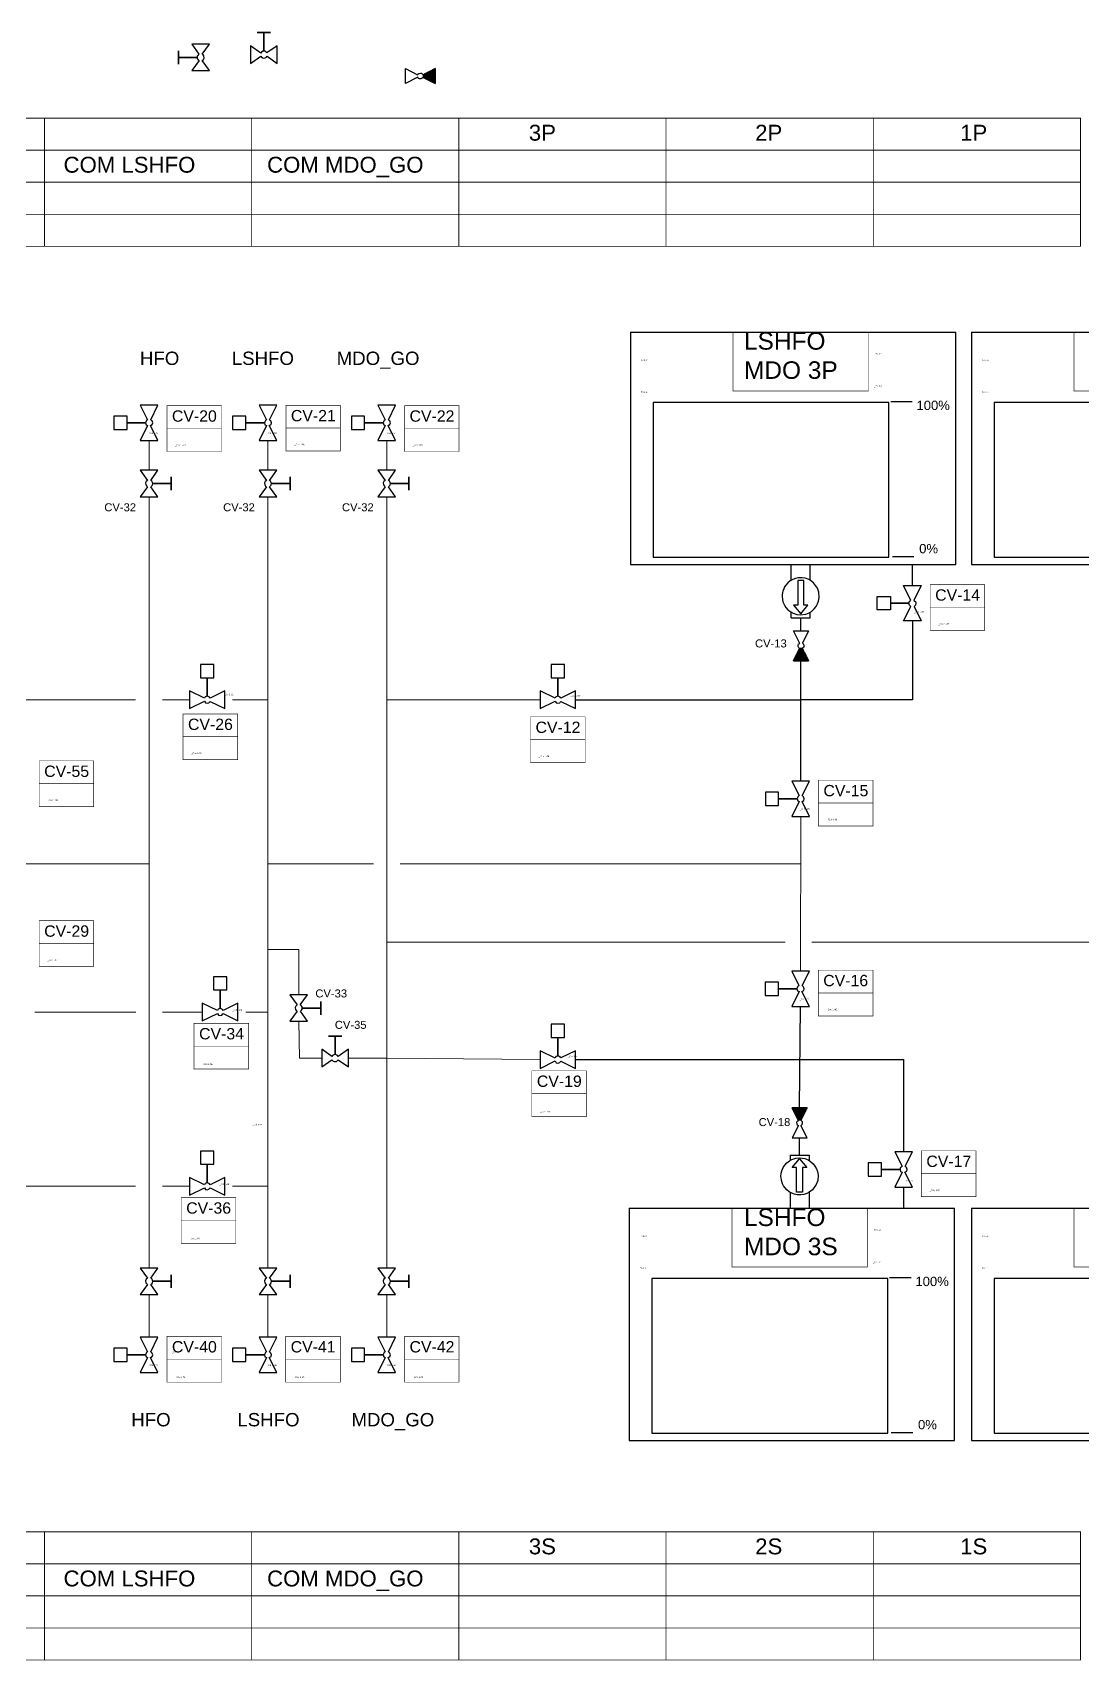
# Model space of a CAD drawing. Header units: millimetres. Extents: x 14456 to 25181, y 36625 to 39656.
# Drawn here: x 21645 to 23219, y 36763 to 39203 of the extents above; entities that cross this region are included whole.
import ezdxf

# ---------------------------------------------------------------- set-up
doc = ezdxf.new("R2010")
doc.units = ezdxf.units.MM
for name, color, linetype in [('Ballast', 80, 'Continuous'), ('Cargo lines', 80, 'Continuous'), ('Control valve', 11, 'Continuous'), ('Free values', 211, 'Continuous'), ('Graph', 230, 'Continuous'), ('graph bar 5', 191, 'Continuous'), ('LSHFO lines', 50, 'Continuous'), ('MDO lines', 130, 'Continuous'), ('Objects not controlled', 40, 'Continuous'), ('Pumps', 130, 'Continuous'), ('Side tanks', 120, 'Continuous'), ('TEKST', 7, 'Continuous')]:
    doc.layers.add(name, color=color, linetype=linetype)
doc.layers.add('HFO lines', color=221, linetype='Continuous', lineweight=100)
doc.styles.add('Arial', font='arial.ttf', dxfattribs={"height": 50})
doc.styles.get("Standard").update_dxf_attribs({"font": 'arial.ttf'})

msp = doc.modelspace()

# ---------------------------------------------------------------- hatches: boundary and pattern name
at = {"layer": 'Objects not controlled'}
h = msp.add_hatch(dxfattribs=at)
h.set_pattern_fill('ANSI31', color=256, scale=7.2105, angle=-180)
h.set_pattern_definition([(225, (23805.3669, 38491.4791), (0.6373242, -0.6373242), [])])
h.paths.add_polyline_path([(22248.5, 39149.4), (22230.1, 39140.2), (22230.1, 39136.2), (22248.5, 39126.9)])
h = msp.add_hatch(dxfattribs=at)
h.set_pattern_fill('ANSI31', color=256, scale=7.2105, angle=-270)
h.set_pattern_definition([(135, (22150.1549, 36704.6132), (-0.6373242, -0.6373242), [])])
h.paths.add_polyline_path([(22808.1, 38261.4), (22798.9, 38279.9), (22794.8, 38279.9), (22785.6, 38261.4)])
h = msp.add_hatch(dxfattribs=at)
h.set_pattern_fill('ANSI31', color=256, scale=7.2105, angle=-270)
h.set_pattern_definition([(135, (22148.0292, 35319.3962), (-0.63732418, -0.63732418), [])])
h.paths.add_polyline_path([(22783.5, 37591), (22792.7, 37572.5), (22796.7, 37572.5), (22806, 37591)])

# ---------------------------------------------------------------- linework, layer by layer
at = {"layer": 'Cargo lines', "linetype": 'Continuous', "lineweight": 20}
for points in [[(21648.1, 37734.8), (21799.5, 37734.8)], [(21839.4, 37734.8), (21899.2, 37734.8)]]:
    msp.add_lwpolyline(points, dxfattribs=at)
at = {"layer": 'Control valve'}
for points in [[(21832.7, 38644.6), (21806.2, 38644.6), (21817.1, 38622.8), (21815.6, 38621.7), (21815, 38620.9), (21814.5, 38619.7), (21814.2, 38618.1), (21786.3, 38618.1), (21786.3, 38628), (21766.5, 38628), (21766.5, 38608.2), (21786.3, 38608.2), (21786.3, 38618.1), (21814.2, 38618.1), (21815, 38615.3), (21817.2, 38614.2), (21806.2, 38591.6), (21832.7, 38591.6), (21821.5, 38614.1), (21824.2, 38615.7), (21824.8, 38618.1), (21823.9, 38621), (21822.9, 38621.9), (21821.8, 38622.8)], [(22010.9, 38644.6), (21984.4, 38644.6), (21995.2, 38622.8), (21993.7, 38621.7), (21993.2, 38620.9), (21992.7, 38619.7), (21992.3, 38618.1), (21964.5, 38618.1), (21964.5, 38628), (21944.6, 38628), (21944.6, 38608.2), (21964.5, 38608.2), (21964.5, 38618.1), (21992.3, 38618.1), (21993.1, 38615.3), (21995.4, 38614.2), (21984.4, 38591.6), (22010.9, 38591.6), (21999.6, 38614.1), (22002.4, 38615.7), (22002.9, 38618.1), (22002, 38621), (22001, 38621.9), (22000, 38622.8)], [(22189, 38644.6), (22162.5, 38644.6), (22173.4, 38622.8), (22171.9, 38621.7), (22171.3, 38620.9), (22170.8, 38619.7), (22170.5, 38618.1), (22142.6, 38618.1), (22142.6, 38628), (22122.8, 38628), (22122.8, 38608.2), (22142.6, 38608.2), (22142.6, 38618.1), (22170.5, 38618.1), (22171.3, 38615.3), (22173.5, 38614.2), (22162.5, 38591.6), (22189, 38591.6), (22177.8, 38614.1), (22180.5, 38615.7), (22181.1, 38618.1), (22180.2, 38621), (22179.2, 38621.9), (22178.1, 38622.8)], [(22977.2, 38321.3), (22950.7, 38321.3), (22961.5, 38343), (22960, 38344.2), (22959.5, 38345), (22959, 38346.2), (22958.6, 38347.8), (22930.8, 38347.8), (22930.8, 38337.8), (22910.9, 38337.8), (22910.9, 38357.7), (22930.8, 38357.7), (22930.8, 38347.8), (22958.6, 38347.8), (22959.4, 38350.6), (22961.6, 38351.7), (22950.7, 38374.3), (22977.2, 38374.3), (22965.9, 38351.8), (22968.6, 38350.1), (22969.2, 38347.8), (22968.3, 38344.9), (22967.3, 38344), (22966.3, 38343)], [(21932.8, 38189.7), (21932.8, 38216.2), (21911.1, 38205.3), (21910, 38206.8), (21909.2, 38207.4), (21908, 38207.9), (21906.3, 38208.3), (21906.3, 38236.1), (21916.3, 38236.1), (21916.3, 38256), (21896.4, 38256), (21896.4, 38236.1), (21906.3, 38236.1), (21906.3, 38208.3), (21903.5, 38207.4), (21902.4, 38205.2), (21879.9, 38216.2), (21879.9, 38189.7), (21902.3, 38200.9), (21904, 38198.2), (21906.3, 38197.7), (21909.2, 38198.5), (21910.2, 38199.6), (21911.1, 38200.6)], [(22458.6, 38189.7), (22458.6, 38216.2), (22436.8, 38205.3), (22435.7, 38206.8), (22434.9, 38207.4), (22433.7, 38207.9), (22432.1, 38208.3), (22432.1, 38236.1), (22442, 38236.1), (22442, 38256), (22422.2, 38256), (22422.2, 38236.1), (22432.1, 38236.1), (22432.1, 38208.3), (22429.3, 38207.4), (22428.2, 38205.2), (22405.6, 38216.2), (22405.6, 38189.7), (22428.1, 38200.9), (22429.7, 38198.2), (22432.1, 38197.7), (22435, 38198.5), (22435.9, 38199.6), (22436.8, 38200.6)], [(22809.7, 38081), (22783.2, 38081), (22794, 38059.3), (22792.5, 38058.2), (22792, 38057.3), (22791.4, 38056.2), (22791.1, 38054.5), (22763.3, 38054.5), (22763.3, 38064.5), (22743.4, 38064.5), (22743.4, 38044.6), (22763.3, 38044.6), (22763.3, 38054.5), (22791.1, 38054.5), (22791.9, 38051.7), (22794.1, 38050.6), (22783.2, 38028), (22809.7, 38028), (22798.4, 38050.5), (22801.1, 38052.2), (22801.7, 38054.5), (22800.8, 38057.4), (22799.8, 38058.4), (22798.8, 38059.3)], [(21952.2, 37721.5), (21952.2, 37748), (21930.5, 37737.1), (21929.4, 37738.6), (21928.5, 37739.2), (21927.4, 37739.7), (21925.7, 37740.1), (21925.7, 37767.9), (21935.7, 37767.9), (21935.7, 37787.8), (21915.8, 37787.8), (21915.8, 37767.9), (21925.7, 37767.9), (21925.7, 37740.1), (21922.9, 37739.2), (21921.8, 37737), (21899.2, 37748), (21899.2, 37721.5), (21921.7, 37732.7), (21923.4, 37730), (21925.7, 37729.5), (21928.6, 37730.3), (21929.6, 37731.4), (21930.5, 37732.4)], [(22809.4, 37796.2), (22782.9, 37796.2), (22793.8, 37774.4), (22792.3, 37773.3), (22791.7, 37772.5), (22791.2, 37771.3), (22790.8, 37769.7), (22763, 37769.7), (22763, 37779.6), (22743.1, 37779.6), (22743.1, 37759.7), (22763, 37759.7), (22763, 37769.7), (22790.8, 37769.7), (22791.7, 37766.8), (22793.9, 37765.7), (22782.9, 37743.2), (22809.4, 37743.2), (22798.2, 37765.6), (22800.9, 37767.3), (22801.4, 37769.7), (22800.6, 37772.6), (22799.5, 37773.5), (22798.5, 37774.4)], [(22458.6, 37650.3), (22458.6, 37676.8), (22436.8, 37665.9), (22435.7, 37667.4), (22434.9, 37668), (22433.7, 37668.5), (22432.1, 37668.8), (22432.1, 37696.7), (22442, 37696.7), (22442, 37716.5), (22422.2, 37716.5), (22422.2, 37696.7), (22432.1, 37696.7), (22432.1, 37668.8), (22429.3, 37668), (22428.2, 37665.8), (22405.6, 37676.8), (22405.6, 37650.3), (22428.1, 37661.5), (22429.7, 37658.8), (22432.1, 37658.2), (22435, 37659.1), (22435.9, 37660.1), (22436.8, 37661.2)], [(21932.8, 37460.2), (21932.8, 37486.7), (21911.1, 37475.8), (21910, 37477.3), (21909.2, 37477.9), (21908, 37478.4), (21906.3, 37478.7), (21906.3, 37506.6), (21916.3, 37506.6), (21916.3, 37526.4), (21896.4, 37526.4), (21896.4, 37506.6), (21906.3, 37506.6), (21906.3, 37478.7), (21903.5, 37477.9), (21902.4, 37475.7), (21879.9, 37486.7), (21879.9, 37460.2), (21902.3, 37471.4), (21904, 37468.7), (21906.3, 37468.1), (21909.2, 37469), (21910.2, 37470), (21911.1, 37471.1)], [(22963.9, 37525.2), (22937.4, 37525.2), (22948.3, 37503.5), (22946.8, 37502.4), (22946.2, 37501.6), (22945.7, 37500.4), (22945.4, 37498.7), (22917.5, 37498.7), (22917.5, 37508.7), (22897.7, 37508.7), (22897.7, 37488.8), (22917.5, 37488.8), (22917.5, 37498.7), (22945.4, 37498.7), (22946.2, 37495.9), (22948.4, 37494.8), (22937.4, 37472.2), (22963.9, 37472.2), (22952.7, 37494.7), (22955.4, 37496.4), (22956, 37498.7), (22955.1, 37501.6), (22954.1, 37502.6), (22953, 37503.5)], [(21832.7, 37247.1), (21806.2, 37247.1), (21817.1, 37225.4), (21815.6, 37224.3), (21815, 37223.5), (21814.5, 37222.3), (21814.2, 37220.6), (21786.3, 37220.6), (21786.3, 37230.6), (21766.5, 37230.6), (21766.5, 37210.7), (21786.3, 37210.7), (21786.3, 37220.6), (21814.2, 37220.6), (21815, 37217.8), (21817.2, 37216.7), (21806.2, 37194.1), (21832.7, 37194.1), (21821.5, 37216.6), (21824.2, 37218.3), (21824.8, 37220.6), (21823.9, 37223.5), (21822.9, 37224.5), (21821.8, 37225.4)], [(22010.9, 37247.1), (21984.4, 37247.1), (21995.2, 37225.4), (21993.7, 37224.3), (21993.2, 37223.5), (21992.7, 37222.3), (21992.3, 37220.6), (21964.5, 37220.6), (21964.5, 37230.6), (21944.6, 37230.6), (21944.6, 37210.7), (21964.5, 37210.7), (21964.5, 37220.6), (21992.3, 37220.6), (21993.1, 37217.8), (21995.4, 37216.7), (21984.4, 37194.1), (22010.9, 37194.1), (21999.6, 37216.6), (22002.4, 37218.3), (22002.9, 37220.6), (22002, 37223.5), (22001, 37224.5), (22000, 37225.4)], [(22189, 37247.1), (22162.5, 37247.1), (22173.4, 37225.4), (22171.9, 37224.3), (22171.3, 37223.5), (22170.8, 37222.3), (22170.5, 37220.6), (22142.6, 37220.6), (22142.6, 37230.6), (22122.8, 37230.6), (22122.8, 37210.7), (22142.6, 37210.7), (22142.6, 37220.6), (22170.5, 37220.6), (22171.3, 37217.8), (22173.5, 37216.7), (22162.5, 37194.1), (22189, 37194.1), (22177.8, 37216.6), (22180.5, 37218.3), (22181.1, 37220.6), (22180.2, 37223.5), (22179.2, 37224.5), (22178.1, 37225.4)]]:
    msp.add_lwpolyline(points, close=True, dxfattribs=at)
at = {"layer": 'Graph'}
for points in [[(22575.1, 38416.7), (22928.6, 38416.7), (22928.6, 38648.9), (22575.1, 38648.9)], [(23086.4, 38416.7), (23440, 38416.7), (23440, 38648.9), (23086.4, 38648.9)], [(22573.4, 37103.3), (22926.9, 37103.3), (22926.9, 37335.5), (22573.4, 37335.5)], [(23086.4, 37103.3), (23440, 37103.3), (23440, 37335.5), (23086.4, 37335.5)]]:
    msp.add_lwpolyline(points, close=True, dxfattribs=at)
at = {"layer": 'graph bar 5'}
for points in [[(22931.4, 38650), (22963.6, 38650)], [(22933.9, 38417.9), (22966.1, 38417.9)], [(22929.7, 37336.6), (22961.9, 37336.6)], [(22932.2, 37104.4), (22964.4, 37104.4)]]:
    msp.add_lwpolyline(points, dxfattribs=at)
at = {"layer": 'HFO lines', "linetype": 'Continuous', "lineweight": 20}
for points in [[(21819.5, 38591.6), (21819.5, 38547.1)], [(21819.5, 38507.3), (21819.5, 37350.9)], [(21819.5, 37957.1), (20309.8, 37957.1)], [(21819.5, 37311.2), (21819.5, 37247.1)]]:
    msp.add_lwpolyline(points, dxfattribs=at)
at = {"layer": 'LSHFO lines', "linetype": 'Continuous', "lineweight": 20}
for points in [[(21997.6, 38591.6), (21997.6, 38547.1)], [(21997.6, 38507.3), (21997.6, 37350.9)], [(21628, 38110), (21628, 38203), (21798.9, 38203)], [(21839.4, 38203), (21879.9, 38203)], [(21944.5, 38203), (21997.6, 38203)], [(22796.4, 38028), (22796.1, 37796.2)], [(22155.8, 37957.1), (21997.6, 37957.1)], [(22195.7, 37957.1), (22796.4, 37957.1)], [(22043.7, 37760.6), (22043.7, 37828.5), (21997.6, 37828.5)], [(21628, 37805.8), (21628, 37473.7), (21798.9, 37473.7)], [(21964.4, 37734.8), (21997.6, 37734.8)], [(22043.7, 37720.9), (22045, 37665.6), (22078.4, 37665.6)], [(21839.4, 37473.7), (21879.9, 37473.7)], [(21944.5, 37473.7), (21997.6, 37473.7)], [(21997.6, 37311.2), (21997.6, 37247.1)]]:
    msp.add_lwpolyline(points, dxfattribs=at)
at = {"layer": 'LSHFO lines'}
msp.add_lwpolyline([(22796.8, 38306.4), (22796.8, 38326.1)], dxfattribs=at)
at = {"layer": 'MDO lines', "linetype": 'Continuous', "lineweight": 20}
for points in [[(22175.8, 38591.6), (22175.8, 38547.1)], [(22175.8, 38507.3), (22175.8, 37350.9)], [(22405.6, 38203), (22175.8, 38203)], [(22773.2, 37839.4), (22175.8, 37839.4)], [(23814.5, 37839.4), (22813.1, 37839.4)], [(22118.2, 37665.6), (22176.5, 37665.6)], [(22405.6, 37663.5), (22175.8, 37665.6)], [(22175.8, 37311.2), (22175.8, 37247.1), (22175.8, 37247.1), (22175.8, 37247.1)]]:
    msp.add_lwpolyline(points, dxfattribs=at)
at = {"layer": 'MDO lines'}
for points in [[(22963.9, 38374.3), (22963.9, 38405.8)], [(22963.9, 38321.3), (22963.9, 38203), (22796.4, 38203)], [(22796.4, 38081), (22796.4, 38261.4)], [(22458.6, 38203), (22796.4, 38203)], [(22794.7, 37591), (22796.1, 37743.2)], [(22458.6, 37663.5), (22950.7, 37663.5), (22950.7, 37525.2)], [(22794.7, 37520.4), (22794.7, 37546)], [(22950.7, 37472.2), (22950.7, 37440.7)]]:
    msp.add_lwpolyline(points, dxfattribs=at)
at = {"layer": 'Objects not controlled'}
for points in [[(22011.3, 39157), (22011.3, 39183.5), (21996.1, 39172.8), (21994.5, 39174.6), (21993.1, 39175.3), (21991.4, 39175.6), (21991.4, 39203.4), (22001.4, 39203.4), (21981.5, 39203.4), (21991.4, 39203.4), (21991.4, 39175.6), (21989.8, 39175.3), (21987.7, 39174.1), (21986.7, 39172.6), (21971.6, 39183.5), (21971.6, 39157), (21986.7, 39167.9), (21988.4, 39166), (21990.5, 39165), (21993.5, 39165.4), (21995.2, 39166.6), (21996.2, 39167.9), (22011.3, 39157)], [(21909.9, 39186), (21883.4, 39186), (21894.2, 39170.8), (21892.3, 39169.2), (21891.6, 39167.8), (21891.3, 39166.1), (21863.5, 39166.1), (21863.5, 39176.1), (21863.5, 39156.2), (21863.5, 39166.1), (21891.3, 39166.1), (21891.6, 39164.5), (21892.8, 39162.5), (21894.3, 39161.4), (21883.4, 39146.3), (21909.9, 39146.3), (21899, 39161.4), (21901, 39163.1), (21901.9, 39165.2), (21901.5, 39168.3), (21900.3, 39169.9), (21899, 39170.9), (21909.9, 39186)], [(22230.1, 39140.2), (22230.1, 39136.2), (22248.5, 39126.9), (22248.5, 39149.4), (22230.1, 39140.2)], [(21806.2, 38507.3), (21832.7, 38507.3), (21822, 38522.5), (21823.8, 38524.2), (21824.5, 38525.5), (21824.8, 38527.2), (21852.6, 38527.2), (21852.6, 38517.3), (21852.6, 38537.2), (21852.6, 38527.2), (21824.8, 38527.2), (21824.5, 38528.9), (21823.3, 38530.9), (21821.8, 38531.9), (21832.7, 38547.1), (21806.2, 38547.1), (21817.1, 38532), (21815.1, 38530.3), (21814.2, 38528.1), (21814.6, 38525.1), (21815.8, 38523.4), (21817.1, 38522.5), (21806.2, 38507.3)], [(21984.4, 38507.3), (22010.9, 38507.3), (22000.1, 38522.5), (22001.9, 38524.2), (22002.6, 38525.5), (22002.9, 38527.2), (22030.7, 38527.2), (22030.7, 38517.3), (22030.7, 38537.2), (22030.7, 38527.2), (22002.9, 38527.2), (22002.6, 38528.9), (22001.4, 38530.9), (22000, 38531.9), (22010.9, 38547.1), (21984.4, 38547.1), (21995.2, 38532), (21993.3, 38530.3), (21992.4, 38528.1), (21992.8, 38525.1), (21993.9, 38523.4), (21995.2, 38522.5), (21984.4, 38507.3)], [(22162.5, 38507.3), (22189, 38507.3), (22178.3, 38522.5), (22180.1, 38524.2), (22180.8, 38525.5), (22181.1, 38527.2), (22208.9, 38527.2), (22208.9, 38517.3), (22208.9, 38537.2), (22208.9, 38527.2), (22181.1, 38527.2), (22180.8, 38528.9), (22179.6, 38530.9), (22178.1, 38531.9), (22189, 38547.1), (22162.5, 38547.1), (22173.4, 38532), (22171.5, 38530.3), (22170.5, 38528.1), (22170.9, 38525.1), (22172.1, 38523.4), (22173.4, 38522.5), (22162.5, 38507.3)], [(22798.9, 38279.9), (22794.8, 38279.9), (22785.6, 38261.4), (22808.1, 38261.4), (22798.9, 38279.9)], [(22030.5, 37720.9), (22057, 37720.9), (22046.2, 37736.1), (22048, 37737.7), (22048.7, 37739.1), (22049, 37740.7), (22076.8, 37740.7), (22076.8, 37730.8), (22076.8, 37750.7), (22076.8, 37740.7), (22049, 37740.7), (22048.7, 37742.4), (22047.5, 37744.4), (22046.1, 37745.5), (22057, 37760.6), (22030.5, 37760.6), (22041.3, 37745.5), (22039.4, 37743.8), (22038.5, 37741.6), (22038.9, 37738.6), (22040, 37736.9), (22041.3, 37736), (22030.5, 37720.9)], [(22118.2, 37652.4), (22118.2, 37678.9), (22103, 37668.1), (22101.4, 37670), (22100, 37670.7), (22098.3, 37670.9), (22098.3, 37698.8), (22108.3, 37698.8), (22088.4, 37698.8), (22098.3, 37698.8), (22098.3, 37670.9), (22096.6, 37670.7), (22094.6, 37669.4), (22093.6, 37668), (22078.4, 37678.9), (22078.4, 37652.4), (22093.6, 37663.3), (22095.2, 37661.3), (22097.4, 37660.4), (22100.4, 37660.8), (22102.1, 37661.9), (22103.1, 37663.3), (22118.2, 37652.4)], [(22796.7, 37572.5), (22792.7, 37572.5), (22783.5, 37591), (22806, 37591), (22796.7, 37572.5)], [(21806.2, 37311.2), (21832.7, 37311.2), (21822, 37326.4), (21823.8, 37328), (21824.5, 37329.4), (21824.8, 37331.1), (21852.6, 37331.1), (21852.6, 37321.1), (21852.6, 37341), (21852.6, 37331.1), (21824.8, 37331.1), (21824.5, 37332.7), (21823.3, 37334.8), (21821.8, 37335.8), (21832.7, 37350.9), (21806.2, 37350.9), (21817.1, 37335.8), (21815.1, 37334.1), (21814.2, 37332), (21814.6, 37328.9), (21815.8, 37327.3), (21817.1, 37326.3), (21806.2, 37311.2)], [(21984.4, 37311.2), (22010.9, 37311.2), (22000.1, 37326.4), (22001.9, 37328), (22002.6, 37329.4), (22002.9, 37331.1), (22030.7, 37331.1), (22030.7, 37321.1), (22030.7, 37341), (22030.7, 37331.1), (22002.9, 37331.1), (22002.6, 37332.7), (22001.4, 37334.8), (22000, 37335.8), (22010.9, 37350.9), (21984.4, 37350.9), (21995.2, 37335.8), (21993.3, 37334.1), (21992.4, 37332), (21992.8, 37328.9), (21993.9, 37327.3), (21995.2, 37326.3), (21984.4, 37311.2)], [(22162.5, 37311.2), (22189, 37311.2), (22178.3, 37326.4), (22180.1, 37328), (22180.8, 37329.4), (22181.1, 37331.1), (22208.9, 37331.1), (22208.9, 37321.1), (22208.9, 37341), (22208.9, 37331.1), (22181.1, 37331.1), (22180.8, 37332.7), (22179.6, 37334.8), (22178.1, 37335.8), (22189, 37350.9), (22162.5, 37350.9), (22173.4, 37335.8), (22171.5, 37334.1), (22170.5, 37332), (22170.9, 37328.9), (22172.1, 37327.3), (22173.4, 37326.3), (22162.5, 37311.2)]]:
    msp.add_lwpolyline(points, close=True, dxfattribs=at)
for points in [[(22248.5, 39149.4), (22248.5, 39126.9), (22230.1, 39136.2), (22228.9, 39134.9), (22227, 39133.8), (22225, 39133.8), (22223.2, 39134.6), (22222.4, 39136.3), (22203.6, 39126.9), (22203.6, 39149.4), (22222, 39140.2), (22222.5, 39140.8), (22223.7, 39141.9), (22226.1, 39142.7), (22227.9, 39142.7), (22229.3, 39141), (22230.1, 39140.2), (22232.4, 39141.3), (22235.9, 39143.1), (22239.3, 39144.8), (22248.5, 39149.4)], [(22808.1, 38261.4), (22785.6, 38261.4), (22794.8, 38279.9), (22793.6, 38281.1), (22792.5, 38282.9), (22792.5, 38285), (22793.3, 38286.7), (22795, 38287.6), (22785.6, 38306.4), (22808.1, 38306.4), (22798.9, 38288), (22799.5, 38287.5), (22800.6, 38286.2), (22801.3, 38283.9), (22801.3, 38282.1), (22799.7, 38280.7), (22798.9, 38279.9), (22800, 38277.6), (22801.7, 38274.1), (22803.5, 38270.7), (22808.1, 38261.4)], [(22806, 37591), (22783.5, 37591), (22792.7, 37572.5), (22791.5, 37571.4), (22790.3, 37569.5), (22790.4, 37567.4), (22791.2, 37565.7), (22792.9, 37564.9), (22783.5, 37546), (22806, 37546), (22796.7, 37564.5), (22797.3, 37564.9), (22798.5, 37566.2), (22799.2, 37568.5), (22799.2, 37570.3), (22797.6, 37571.8), (22796.7, 37572.5), (22797.9, 37574.8), (22799.6, 37578.3), (22801.3, 37581.8), (22806, 37591)]]:
    msp.add_lwpolyline(points, dxfattribs=at)
at = {"layer": 'Pumps'}
for points in [[(22782.1, 38382), (22782.1, 38405.8)], [(22782.1, 38405.8), (22810.7, 38405.8)], [(22782.1, 38405.8), (22810.7, 38405.8)], [(22810.7, 38382.1), (22810.7, 38405.8)], [(22791.9, 38381.6), (22791.9, 38344.6), (22785.5, 38344.6), (22796.4, 38331.9), (22807.3, 38344.6), (22800.9, 38344.6), (22800.9, 38381.6), (22791.9, 38381.6)], [(22782.1, 38326.1), (22782.1, 38334.3)], [(22782.1, 38326.1), (22810.7, 38326.1)], [(22810.7, 38326.1), (22810.7, 38334.4)], [(22780.5, 37520.4), (22780.5, 37512.2)], [(22780.5, 37520.4), (22809, 37520.4)], [(22809, 37520.4), (22809, 37512.1)], [(22790.2, 37464.9), (22790.2, 37501.9), (22783.8, 37501.9), (22794.7, 37514.6), (22805.6, 37501.9), (22799.2, 37501.9), (22799.2, 37464.9), (22790.2, 37464.9)], [(22780.5, 37464.5), (22780.5, 37440.7)], [(22809, 37464.4), (22809, 37440.7)], [(22780.5, 37440.7), (22809, 37440.7)], [(22780.5, 37092.4), (22809, 37092.4)]]:
    msp.add_lwpolyline(points, dxfattribs=at)
for points in [[(22796.4, 38386), (22792.6, 38385.8), (22788.7, 38384.9), (22784.7, 38383.5), (22780.7, 38381.2), (22777.1, 38378.2), (22774.2, 38375), (22772.3, 38372.1), (22770.9, 38369.4), (22769.7, 38365.9), (22769.1, 38363.6), (22768.6, 38360.1), (22768.5, 38358.2), (22768.9, 38353.5), (22769.8, 38350), (22772, 38344.8), (22774.3, 38341.3), (22777.3, 38337.9), (22781.4, 38334.7), (22785, 38332.8), (22790.8, 38330.9), (22796.4, 38330.3), (22804.2, 38331.5), (22809, 38333.4), (22812.7, 38335.6), (22816.8, 38339.2), (22819.5, 38342.6), (22821.8, 38346.8), (22823.3, 38350.8), (22824.2, 38356.4), (22823.6, 38364.3), (22821.5, 38370.3), (22815.7, 38378.3), (22811, 38381.9), (22807.4, 38383.8), (22803, 38385.3), (22798.5, 38386), (22796.4, 38386)], [(22794.7, 37460.5), (22790.9, 37460.7), (22787, 37461.6), (22783, 37463.1), (22779.1, 37465.3), (22775.4, 37468.3), (22772.5, 37471.6), (22770.6, 37474.4), (22769.2, 37477.1), (22768, 37480.6), (22767.4, 37483), (22766.9, 37486.4), (22766.8, 37488.3), (22767.3, 37493), (22768.1, 37496.5), (22770.3, 37501.7), (22772.6, 37505.3), (22775.6, 37508.6), (22779.8, 37511.8), (22783.3, 37513.7), (22789.1, 37515.6), (22794.7, 37516.2), (22802.5, 37515.1), (22807.4, 37513.1), (22811, 37510.9), (22815.1, 37507.3), (22817.8, 37503.9), (22820.1, 37499.8), (22821.6, 37495.7), (22822.5, 37490.1), (22821.9, 37482.2), (22819.8, 37476.2), (22814, 37468.2), (22809.3, 37464.6), (22805.8, 37462.8), (22801.3, 37461.3), (22796.8, 37460.6), (22794.7, 37460.5)]]:
    msp.add_lwpolyline(points, close=True, dxfattribs=at)
at = {"layer": 'Side tanks'}
for points, const_width in [([(21662.5, 39075.1), (21351.8, 39075.1), (21351.8, 39027.1), (21662.5, 39027.1), (21662.5, 39075.1)], 1.23), ([(21973.2, 39075.1), (21662.5, 39075.1), (21662.5, 39027.1), (21973.2, 39027.1), (21973.2, 39075.1)], 1.23), ([(22283.9, 39075.1), (21973.2, 39075.1), (21973.2, 39027.1), (22283.9, 39027.1), (22283.9, 39075.1)], 1.23), ([(22594.5, 39075.1), (22283.9, 39075.1), (22283.9, 39027.1), (22594.5, 39027.1), (22594.5, 39075.1)], 1.23), ([(22905.2, 39075.1), (22594.5, 39075.1), (22594.5, 39027.1), (22905.2, 39027.1), (22905.2, 39075.1)], 1.23), ([(23215.9, 39075.1), (22905.2, 39075.1), (22905.2, 39027.1), (23215.9, 39027.1), (23215.9, 39075.1)], 1.23), ([(21662.5, 39027.1), (21351.8, 39027.1), (21351.8, 38979), (21662.5, 38979), (21662.5, 39027.1)], 1.23), ([(21973.2, 39027.1), (21662.5, 39027.1), (21662.5, 38979), (21973.2, 38979), (21973.2, 39027.1)], 1.23), ([(22283.9, 39027.1), (21973.2, 39027.1), (21973.2, 38979), (22283.9, 38979), (22283.9, 39027.1)], 1.23), ([(22594.5, 39027.1), (22283.9, 39027.1), (22283.9, 38979), (22594.5, 38979), (22594.5, 39027.1)], 1.23), ([(22905.2, 39027.1), (22594.5, 39027.1), (22594.5, 38979), (22905.2, 38979), (22905.2, 39027.1)], 1.23), ([(23215.9, 39027.1), (22905.2, 39027.1), (22905.2, 38979), (23215.9, 38979), (23215.9, 39027.1)], 1.23), ([(21662.5, 38979), (21351.8, 38979), (21351.8, 38930.9), (21662.5, 38930.9), (21662.5, 38979)], 1.23), ([(21973.2, 38979), (21662.5, 38979), (21662.5, 38930.9), (21973.2, 38930.9), (21973.2, 38979)], 1.23), ([(22283.9, 38979), (21973.2, 38979), (21973.2, 38930.9), (22283.9, 38930.9), (22283.9, 38979)], 1.23), ([(22594.5, 38979), (22283.9, 38979), (22283.9, 38930.9), (22594.5, 38930.9), (22594.5, 38979)], 1.23), ([(22905.2, 38979), (22594.5, 38979), (22594.5, 38930.9), (22905.2, 38930.9), (22905.2, 38979)], 1.23), ([(23215.9, 38979), (22905.2, 38979), (22905.2, 38930.9), (23215.9, 38930.9), (23215.9, 38979)], 1.23), ([(21662.5, 38930.9), (21351.8, 38930.9), (21351.8, 38882.9), (21662.5, 38882.9), (21662.5, 38930.9)], 1.23), ([(21973.2, 38930.9), (21662.5, 38930.9), (21662.5, 38882.9), (21973.2, 38882.9), (21973.2, 38930.9)], 1.23), ([(22283.9, 38930.9), (21973.2, 38930.9), (21973.2, 38882.9), (22283.9, 38882.9), (22283.9, 38930.9)], 1.23), ([(22594.5, 38930.9), (22283.9, 38930.9), (22283.9, 38882.9), (22594.5, 38882.9), (22594.5, 38930.9)], 1.23), ([(22905.2, 38930.9), (22594.5, 38930.9), (22594.5, 38882.9), (22905.2, 38882.9), (22905.2, 38930.9)], 1.23), ([(23215.9, 38930.9), (22905.2, 38930.9), (22905.2, 38882.9), (23215.9, 38882.9), (23215.9, 38930.9)], 1.23), ([(22898, 38754.1), (22694.8, 38754.1), (22694.8, 38665.8), (22898, 38665.8), (22898, 38754.1)], 0.875), ([(23409.3, 38754.1), (23206.2, 38754.1), (23206.2, 38665.8), (23409.3, 38665.8), (23409.3, 38754.1)], 0.875), ([(21927.9, 38644), (21846.1, 38644), (21846.1, 38609.7), (21927.9, 38609.7), (21927.9, 38644)], 0.875), ([(22106.3, 38644.6), (22024.5, 38644.6), (22024.5, 38610.3), (22106.3, 38610.3), (22106.3, 38644.6)], 0.875), ([(22284.2, 38644), (22202.4, 38644), (22202.4, 38609.7), (22284.2, 38609.7), (22284.2, 38644)], 0.875), ([(21927.9, 38609.7), (21846.1, 38609.7), (21846.1, 38575.3), (21927.9, 38575.3), (21927.9, 38609.7)], 0.875), ([(22106.3, 38610.3), (22024.5, 38610.3), (22024.5, 38575.9), (22106.3, 38575.9), (22106.3, 38610.3)], 0.875), ([(22284.2, 38609.7), (22202.4, 38609.7), (22202.4, 38575.3), (22284.2, 38575.3), (22284.2, 38609.7)], 0.875), ([(23072.3, 38375.7), (22990.5, 38375.7), (22990.5, 38341.4), (23072.3, 38341.4), (23072.3, 38375.7)], 0.875), ([(23072.3, 38341.4), (22990.5, 38341.4), (22990.5, 38307.1), (23072.3, 38307.1), (23072.3, 38341.4)], 0.875), ([(21952, 38181.8), (21870.2, 38181.8), (21870.2, 38147.5), (21952, 38147.5), (21952, 38181.8)], 0.875), ([(22473.2, 38177.4), (22391.3, 38177.4), (22391.3, 38143), (22473.2, 38143), (22473.2, 38177.4)], 0.875), ([(21952, 38147.5), (21870.2, 38147.5), (21870.2, 38113.2), (21952, 38113.2), (21952, 38147.5)], 0.875), ([(22473.2, 38143), (22391.3, 38143), (22391.3, 38108.7), (22473.2, 38108.7), (22473.2, 38143)], 0.875), ([(21736.4, 38111.4), (21654.6, 38111.4), (21654.6, 38077.1), (21736.4, 38077.1), (21736.4, 38111.4)], 0.875), ([(21736.4, 38077.1), (21654.6, 38077.1), (21654.6, 38042.8), (21736.4, 38042.8), (21736.4, 38077.1)], 0.875), ([(22904.8, 38082.5), (22823, 38082.5), (22823, 38048.1), (22904.8, 38048.1), (22904.8, 38082.5)], 0.875), ([(22904.8, 38048.1), (22823, 38048.1), (22823, 38013.8), (22904.8, 38013.8), (22904.8, 38048.1)], 0.875), ([(21736.4, 37871.9), (21654.6, 37871.9), (21654.6, 37837.5), (21736.4, 37837.5), (21736.4, 37871.9)], 0.875), ([(21736.4, 37837.5), (21654.6, 37837.5), (21654.6, 37803.2), (21736.4, 37803.2), (21736.4, 37837.5)], 0.875), ([(22904.6, 37797.6), (22822.7, 37797.6), (22822.7, 37763.3), (22904.6, 37763.3), (22904.6, 37797.6)], 0.875), ([(22904.6, 37763.3), (22822.7, 37763.3), (22822.7, 37729), (22904.6, 37729), (22904.6, 37763.3)], 0.875), ([(21968.7, 37718), (21886.9, 37718), (21886.9, 37683.6), (21968.7, 37683.6), (21968.7, 37718)], 0.875), ([(21968.7, 37683.6), (21886.9, 37683.6), (21886.9, 37649.3), (21968.7, 37649.3), (21968.7, 37683.6)], 0.875), ([(22475.1, 37646.7), (22393.3, 37646.7), (22393.3, 37612.4), (22475.1, 37612.4), (22475.1, 37646.7)], 0.875), ([(22475.1, 37612.4), (22393.3, 37612.4), (22393.3, 37578), (22475.1, 37578), (22475.1, 37612.4)], 0.875), ([(23059.1, 37526.7), (22977.3, 37526.7), (22977.3, 37492.4), (23059.1, 37492.4), (23059.1, 37526.7)], 0.875), ([(23059.1, 37492.4), (22977.3, 37492.4), (22977.3, 37458), (23059.1, 37458), (23059.1, 37492.4)], 0.875), ([(21949.4, 37456.6), (21867.5, 37456.6), (21867.5, 37422.3), (21949.4, 37422.3), (21949.4, 37456.6)], 0.875), ([(21949.4, 37422.3), (21867.5, 37422.3), (21867.5, 37388), (21949.4, 37388), (21949.4, 37422.3)], 0.875), ([(22896.3, 37440.7), (22693.2, 37440.7), (22693.2, 37352.4), (22896.3, 37352.4), (22896.3, 37440.7)], 0.875), ([(23409.3, 37440.7), (23206.2, 37440.7), (23206.2, 37352.4), (23409.3, 37352.4), (23409.3, 37440.7)], 0.875), ([(21927.9, 37248.6), (21846.1, 37248.6), (21846.1, 37214.3), (21927.9, 37214.3), (21927.9, 37248.6)], 0.875), ([(22106, 37248.6), (22024.2, 37248.6), (22024.2, 37214.3), (22106, 37214.3), (22106, 37248.6)], 0.875), ([(22284.2, 37248.6), (22202.4, 37248.6), (22202.4, 37214.3), (22284.2, 37214.3), (22284.2, 37248.6)], 0.875), ([(21927.9, 37214.3), (21846.1, 37214.3), (21846.1, 37179.9), (21927.9, 37179.9), (21927.9, 37214.3)], 0.875), ([(22106, 37214.3), (22024.2, 37214.3), (22024.2, 37179.9), (22106, 37179.9), (22106, 37214.3)], 0.875), ([(22284.2, 37214.3), (22202.4, 37214.3), (22202.4, 37179.9), (22284.2, 37179.9), (22284.2, 37214.3)], 0.875), ([(21662.5, 36955.5), (21351.8, 36955.5), (21351.8, 36907.4), (21662.5, 36907.4), (21662.5, 36955.5)], 1.23), ([(21973.2, 36955.5), (21662.5, 36955.5), (21662.5, 36907.4), (21973.2, 36907.4), (21973.2, 36955.5)], 1.23), ([(22283.9, 36955.5), (21973.2, 36955.5), (21973.2, 36907.4), (22283.9, 36907.4), (22283.9, 36955.5)], 1.23), ([(22594.5, 36955.5), (22283.9, 36955.5), (22283.9, 36907.4), (22594.5, 36907.4), (22594.5, 36955.5)], 1.23), ([(22905.2, 36955.5), (22594.5, 36955.5), (22594.5, 36907.4), (22905.2, 36907.4), (22905.2, 36955.5)], 1.23), ([(23215.9, 36955.5), (22905.2, 36955.5), (22905.2, 36907.4), (23215.9, 36907.4), (23215.9, 36955.5)], 1.23), ([(21662.5, 36907.4), (21351.8, 36907.4), (21351.8, 36859.4), (21662.5, 36859.4), (21662.5, 36907.4)], 1.23), ([(21973.2, 36907.4), (21662.5, 36907.4), (21662.5, 36859.4), (21973.2, 36859.4), (21973.2, 36907.4)], 1.23), ([(22283.9, 36907.4), (21973.2, 36907.4), (21973.2, 36859.4), (22283.9, 36859.4), (22283.9, 36907.4)], 1.23), ([(22594.5, 36907.4), (22283.9, 36907.4), (22283.9, 36859.4), (22594.5, 36859.4), (22594.5, 36907.4)], 1.23), ([(22905.2, 36907.4), (22594.5, 36907.4), (22594.5, 36859.4), (22905.2, 36859.4), (22905.2, 36907.4)], 1.23), ([(23215.9, 36907.4), (22905.2, 36907.4), (22905.2, 36859.4), (23215.9, 36859.4), (23215.9, 36907.4)], 1.23), ([(21662.5, 36859.4), (21351.8, 36859.4), (21351.8, 36811.3), (21662.5, 36811.3), (21662.5, 36859.4)], 1.23), ([(21973.2, 36859.4), (21662.5, 36859.4), (21662.5, 36811.3), (21973.2, 36811.3), (21973.2, 36859.4)], 1.23), ([(22283.9, 36859.4), (21973.2, 36859.4), (21973.2, 36811.3), (22283.9, 36811.3), (22283.9, 36859.4)], 1.23), ([(22594.5, 36859.4), (22283.9, 36859.4), (22283.9, 36811.3), (22594.5, 36811.3), (22594.5, 36859.4)], 1.23), ([(22905.2, 36859.4), (22594.5, 36859.4), (22594.5, 36811.3), (22905.2, 36811.3), (22905.2, 36859.4)], 1.23), ([(23215.9, 36859.4), (22905.2, 36859.4), (22905.2, 36811.3), (23215.9, 36811.3), (23215.9, 36859.4)], 1.23), ([(21662.5, 36811.3), (21351.8, 36811.3), (21351.8, 36763.2), (21662.5, 36763.2), (21662.5, 36811.3)], 1.23), ([(21973.2, 36811.3), (21662.5, 36811.3), (21662.5, 36763.2), (21973.2, 36763.2), (21973.2, 36811.3)], 1.23), ([(22283.9, 36811.3), (21973.2, 36811.3), (21973.2, 36763.2), (22283.9, 36763.2), (22283.9, 36811.3)], 1.23), ([(22594.5, 36811.3), (22283.9, 36811.3), (22283.9, 36763.2), (22594.5, 36763.2), (22594.5, 36811.3)], 1.23), ([(22905.2, 36811.3), (22594.5, 36811.3), (22594.5, 36763.2), (22905.2, 36763.2), (22905.2, 36811.3)], 1.23), ([(23215.9, 36811.3), (22905.2, 36811.3), (22905.2, 36763.2), (23215.9, 36763.2), (23215.9, 36811.3)], 1.23)]:
    msp.add_lwpolyline(points, dxfattribs=dict(at, const_width=const_width))
for points in [[(22541, 38754.1), (22541, 38405.8), (23028.8, 38405.8), (23028.8, 38754.1)], [(22541, 38754.1), (23028.8, 38754.1)], [(23052.3, 38754.1), (23052.3, 38405.8), (23540.2, 38405.8), (23540.2, 38754.1)], [(23052.3, 38754.1), (23540.2, 38754.1)], [(22539.3, 37440.7), (22539.3, 37092.4), (23027.1, 37092.4), (23027.1, 37440.7)], [(22539.3, 37440.7), (23027.1, 37440.7)], [(23052.3, 37440.7), (23052.3, 37092.4), (23540.2, 37092.4), (23540.2, 37440.7)], [(23052.3, 37440.7), (23540.2, 37440.7)]]:
    msp.add_lwpolyline(points, dxfattribs=at)

# ---------------------------------------------------------------- texts
at = {"layer": 'Ballast', "linetype": 'Continuous', "style": 'Arial'}
for s, height, p in [('_Col 1-70', 2.4, (21818.1, 38601.7)), ('_Col 1-66', 2.4, (21996.2, 38601.7)), ('_Col 1-67', 2.4, (22174.4, 38601.7)), ('_Cov 1-70', 2.4, (21858.4, 38583.8)), ('_Cov 1-66', 2.4, (22036.9, 38584.4)), ('_Cov 1-67', 2.4, (22214.7, 38583.8)), ('_Col 1-47', 2.4, (22966.4, 38333.5)), ('_Cov 1-47', 2.4, (23002.9, 38315.5)), ('_Col 1-52', 2.4, (21931.1, 38209.8)), ('_Col 1-46', 2.4, (22451.7, 38207.9)), ('_Cov 1-52', 2.4, (21882.6, 38121.6)), ('_Cov 1-46', 2.4, (22403.7, 38117.1)), ('_Cov 1-65', 2.4, (21667, 38051.2)), ('_Col 1-48', 2.4, (22795, 38038.1)), ('_Cov 1-48', 2.4, (22835.4, 38022.2)), ('_Cov 1-54', 2.4, (21667, 37811.6)), ('_Col 1-56', 2.4, (21944.3, 37736.7)), ('_Col 1-49', 2.4, (22794.7, 37753.2)), ('_Cov 1-49', 2.4, (22835.1, 37737.4)), ('_Col 1-51', 2.4, (22447.9, 37667.2)), ('_Cov 1-56', 2.4, (21899.3, 37655.5)), ('_Col 1-56', 2.4, (21974.5, 37564.7)), ('_Cov 1-51', 2.4, (22405.7, 37584.2)), ('_Col 1-56', 2.4, (21924.9, 37475.4)), ('_Col 1-50', 2, (22952.5, 37480.8)), ('_Cov 1-50', 2.4, (22989.6, 37466.4)), ('_Cov 1-56', 2.4, (21879.9, 37394.2)), ('_Col 1-71', 2.4, (21853.6, 37223.9)), ('_Col 1-71', 2.4, (21818.1, 37204.2)), ('_Col 1-69', 2.4, (21996.2, 37204.2)), ('_Col 1-68', 2.4, (22174.4, 37204.2)), ('_Cov 1-71', 2.4, (21858.4, 37186.1)), ('_Cov 1-69', 2.4, (22036.6, 37186.1)), ('_Cov 1-68', 2.4, (22214.7, 37186.1))]:
    msp.add_text(s, height=height, dxfattribs=at).set_placement(p)
at = {"layer": 'Ballast', "linetype": 'Continuous', "attachment_point": 1, "style": 'Arial'}
for s, insert, char_height, width in [('    3P', (22351.8, 39065.1), 23.8, 333.436), ('    2P', (22691.2, 39065.1), 23.8, 333.436), ('    1P', (22998.5, 39065.1), 23.8, 333.436), ('COM LSHFO', (21691.1, 39017.1), 23.8, 333.436), ('COM MDO_GO', (21996.3, 39017.1), 23.8, 333.436), ('CV-21', (22032, 38637.5), 17, 60.953), ('CV-20', (21853.6, 38636.9), 17, 60.953), ('CV-22', (22209.9, 38636.9), 17, 60.953), ('CV-32', (21752.3, 38497.6), 12, 60.953), ('CV-32', (21930.4, 38497.6), 12, 60.953), ('CV-32', (22108.6, 38497.6), 12, 60.953), ('CV-14', (22998, 38368.6), 17, 60.953), ('CV-13', (22727.9, 38293.5), 12, 60.953), ('CV-26', (21877.7, 38174.7), 17, 43.202), ('CV-12', (22398.8, 38170.2), 17, 60.953), ('CV-55', (21662.1, 38104.3), 17, 60.953), ('CV-15', (22830.5, 38075.3), 17, 60.953), ('CV-29', (21662.1, 37864.7), 17, 60.953), ('CV-16', (22830.2, 37790.5), 17, 60.953), ('CV-33', (22068.7, 37768.7), 12, 60.953), ('CV-34', (21894.4, 37710.8), 17, 60.953), ('CV-35', (22097.9, 37721.6), 12, 60.953), ('CV-19', (22400.8, 37639.6), 17, 60.953), ('CV-18', (22733.3, 37575.8), 12, 60.953), ('CV-17', (22984.8, 37519.5), 17, 60.953), ('CV-36', (21875, 37449.5), 17, 60.953), ('CV-40', (21853.6, 37241.4), 17, 60.953), ('CV-41', (22031.7, 37241.4), 17, 60.953), ('CV-42', (22209.9, 37241.4), 17, 60.953), ('    3S', (22351.8, 36945.5), 23.8, 333.436), ('    2S', (22691.2, 36945.5), 23.8, 333.436), ('    1S', (22998.5, 36945.5), 23.8, 333.436), ('COM LSHFO', (21691.1, 36897.4), 23.8, 333.436), ('COM MDO_GO', (21996.3, 36897.4), 23.8, 333.436)]:
    msp.add_mtext(s, dxfattribs=dict(at, insert=insert, char_height=char_height, width=width))
at = {"layer": 'Free values', "linetype": 'Continuous', "style": 'Arial'}
for s, p in [('_Tv 1-0', (22555.1, 38711.1, 0)), ('_Tv 1-2', (22906.3, 38720.4, 0)), ('_Tv 1-0', (23066.5, 38711.1, 0)), ('_Tv 1-1', (22555.1, 38663, 0)), ('_Tv 1-3', (22906.3, 38672.3, 0)), ('_Tv 1-1', (23066.5, 38663, 0)), ('_Tv 1-0', (22553.4, 37397.7, 0)), ('_Tv 1-2', (22904.6, 37407, 0)), ('_Tv 1-0', (23066.5, 37397.7, 0)), ('_Tv 1-1', (22553.4, 37349.5, 0)), ('_Tv 1-3', (22904.6, 37358.8, 0)), ('_Tv 1-1', (23066.5, 37349.5, 0))]:
    msp.add_text(s, height=2.45, dxfattribs=at).set_placement(p)
at = {"layer": 'TEKST', "attachment_point": 1}
for s, width, insert, char_height in [('LSHFO\\PMDO 3P', 1041.984, (22711.3, 38754.2), 26.25), ('HFO', 301.664, (21805.7, 38725), 20), ('LSHFO', 301.664, (21943.4, 38725), 20), ('MDO_GO', 301.664, (22100.6, 38725), 20), ('100%', 150, (22970, 38651.4), 14), ('0%', 150, (22974, 38436.6), 14), ('LSHFO\\PMDO 3S', 1041.984, (22711.3, 37440.2), 26.25), ('100%', 150, (22968.4, 37337.9), 14), ('HFO', 301.664, (21792.7, 37133.6), 20), ('LSHFO', 301.664, (21951.8, 37133.6), 20), ('MDO_GO', 301.664, (22122.8, 37133.6), 20), ('0%', 150, (22972.3, 37123.2), 14)]:
    msp.add_mtext_dynamic_manual_height_columns(s, width=width, gutter_width=12.5, heights=[0], dxfattribs=dict(at, insert=insert, char_height=char_height))

doc.saveas('drawing.dxf')
